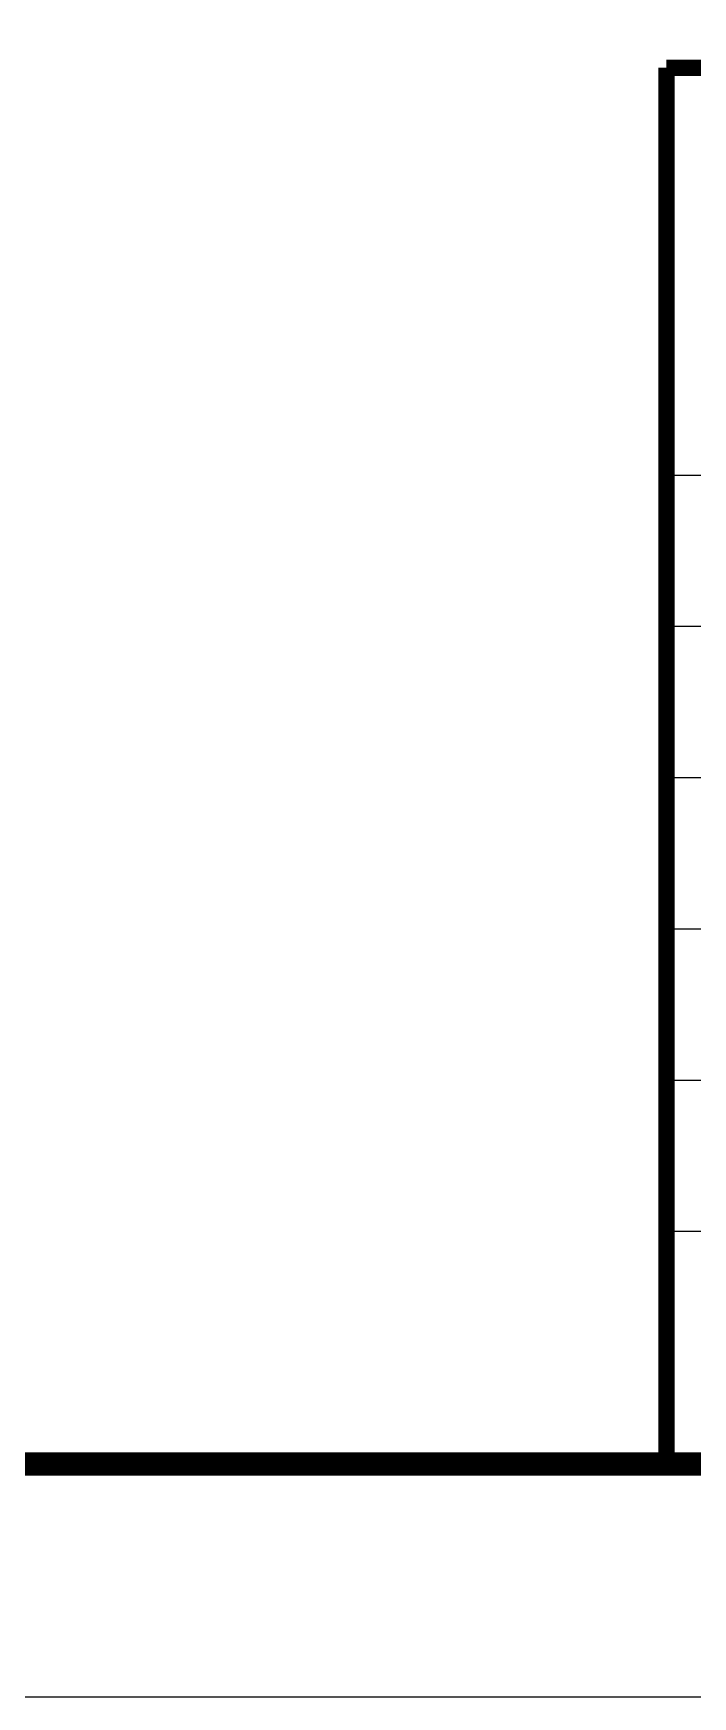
# Model space of a CAD drawing. Extents: x 1234595 to 2088511, y -80443 to 75292.
# Drawn here: x 1459201 to 1462035, y 14580 to 21728 of the extents above; entities that cross this region are included whole.
import ezdxf

# ---------------------------------------------------------------- set-up
doc = ezdxf.new("R2010")
doc.units = 0
doc.header["$LTSCALE"] = 1000
doc.header["$MEASUREMENT"] = 0
doc.layers.get('0').update_dxf_attribs({"linetype": 'CONTINUOUS'})
doc.layers.add('PUB_TITLE', color=4, linetype='CONTINUOUS')

msp = doc.modelspace()

# ---------------------------------------------------------------- linework, layer by layer
for p, q in [((1461921.9, 19829.7), (1472921.9, 19829.7)), ((1461921.9, 19179.7), (1467421.9, 19179.7)), ((1461921.9, 18529.7), (1467421.9, 18529.7)), ((1461921.9, 17879.7), (1467421.9, 17879.7)), ((1461921.9, 17229.7), (1467421.9, 17229.7)), ((1461921.9, 16579.7), (1479921.9, 16579.7)), ((1461921.9, 15579.7), (1479921.9, 15579.7))]:
    msp.add_line(p, q)
at = {"const_width": 70}
for points in [[(1461921.9, 21579.7), (1461921.9, 15579.7)], [(1479921.9, 21579.7), (1461921.9, 21579.7)]]:
    msp.add_lwpolyline(points, dxfattribs=at)
at = {"layer": 'PUB_TITLE'}
msp.add_lwpolyline([(1421521.9, 14579.7), (1480921.9, 14579.7), (1480921.9, 56579.7), (1421521.9, 56579.7)], close=True, dxfattribs=at)
at = {"layer": 'PUB_TITLE', "const_width": 100}
msp.add_lwpolyline([(1424021.9, 15579.7), (1479921.9, 15579.7), (1479921.9, 55579.7), (1424021.9, 55579.7)], close=True, dxfattribs=at)

doc.saveas('drawing.dxf')
